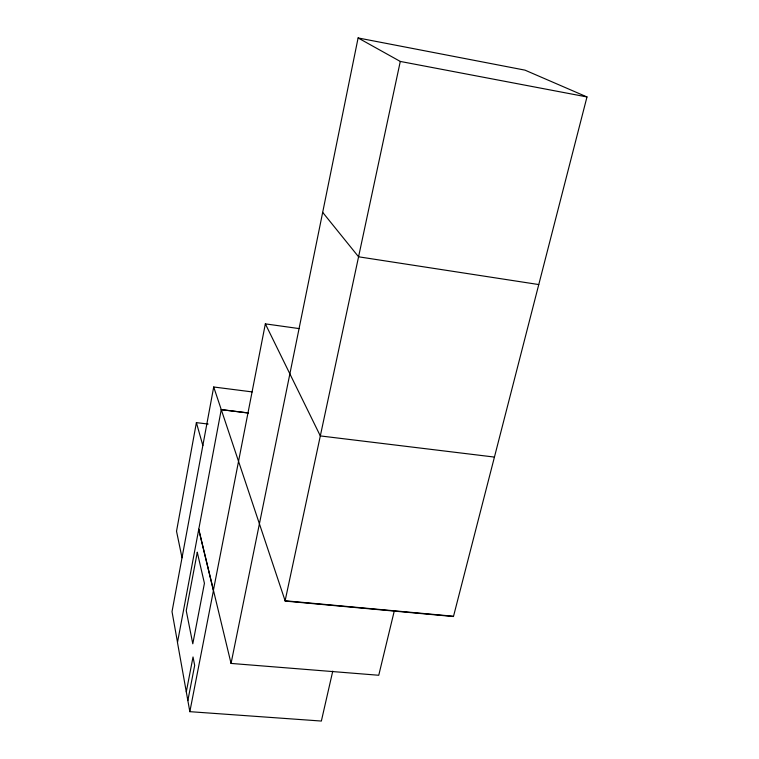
<?xml version="1.0" encoding="UTF-8"?>
<svg xmlns="http://www.w3.org/2000/svg" width="759" height="759" viewBox="0 0 759 759"><rect width="100%" height="100%" fill="white"/><g stroke="black" fill="none" stroke-linecap="round" stroke-linejoin="round"><path stroke-width="1.14" d="M208.156 424.053L196.391 422.63L176.524 531.224L182.018 557.78M252.178 391.91L213.706 386.995L172.018 611.65L177.483 642.18M248.127 412.924L221.258 409.594L177.473 642.484L189.835 711.667L321.361 721.05L332.765 671.127M186.297 691.847L193.023 656.971L194.674 665.396L187.852 700.557M213.421 590.189L265.346 323.865L299.207 328.6M189.835 711.667L213.44 590.635L198.744 529.573M394.282 610.967L378.75 675.263L231.049 663.423L358.106 37.95L524.981 70.141L586.982 96.943L453.531 616.251L285.118 600.767L213.706 386.995M285.118 600.767L400.287 61.441L358.106 37.95M285.052 601.071L453.455 616.536M494.432 457.079L320.317 435.922L265.346 323.865M221.286 409.67L248.165 413M538.767 284.559L358.571 256.798L322.679 212.368M400.287 61.441L586.982 96.943M196.391 422.63L202.852 445.514M198.735 529.175L231.049 663.423M197.283 552.305L186.24 610.691L192.795 643.803L204.427 583.31L197.283 552.305"/></g></svg>
